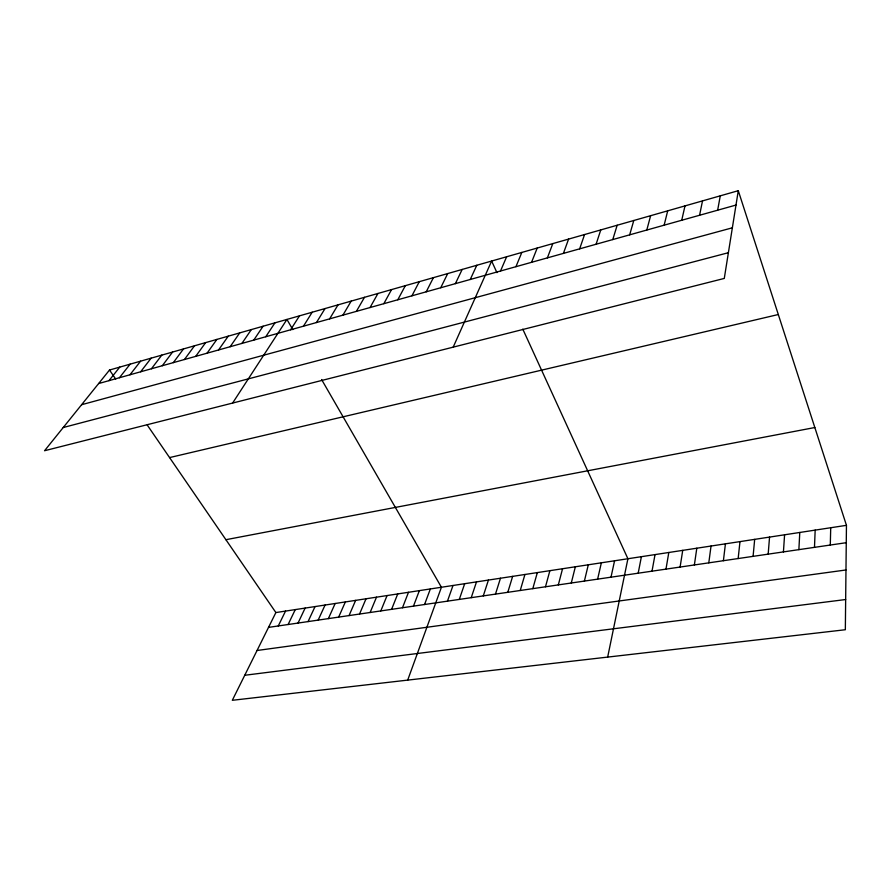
<?xml version="1.0" encoding="UTF-8"?>
<svg xmlns="http://www.w3.org/2000/svg" width="891" height="891" viewBox="0 0 891 891"><rect width="100%" height="100%" fill="white"/><g stroke="black" fill="none" stroke-linecap="round" stroke-linejoin="round"><path stroke-width="1.34" d="M846.45 525.334L845.336 629.737L232.306 700.304L275.887 612.562L846.45 525.334L738.283 190.696L109.515 370.032L44.55 450.735L724.283 278.426L738.283 190.696M830.289 545.036L830.724 527.739M814.485 547.352L815.165 530.112M798.871 549.636L799.784 532.473M783.434 551.908L784.581 534.789M768.176 554.146L769.546 537.095M753.084 556.352L754.677 539.367M738.16 558.546L739.976 541.617M723.403 560.706L725.43 543.833M708.802 562.845L711.04 546.038M694.379 564.961L696.807 548.21M680.1 567.055L682.729 550.36M665.978 569.126L668.807 552.487M717.656 210.187L720.273 195.831M652.012 571.176L655.03 554.603M638.19 573.191L641.397 556.686M607.673 657.09L627.91 558.746L522.805 329.147M699.58 215.254L702.509 200.898M611.003 577.179L614.567 560.784M681.738 220.255L684.99 205.899M597.627 579.139L601.358 562.8M584.385 581.088L588.294 564.805M664.151 225.178L667.693 210.833M571.287 583.004L575.352 566.776M558.323 584.908L562.555 568.736M646.799 230.034L650.63 215.7M545.492 586.79L549.881 570.674M532.796 588.65L537.34 572.59M629.67 234.834L633.791 220.5M520.233 590.488L524.933 574.483M507.792 592.315L512.637 576.366M612.774 239.568L617.173 225.245M495.474 594.119L500.475 578.226M483.29 595.901L488.424 580.063M596.101 244.234L600.768 229.923M471.228 597.672L476.496 581.89M459.288 599.42L464.69 583.694M579.651 248.845L584.574 234.533M447.46 601.158L453.007 585.487M563.413 253.389L568.592 239.1M407.699 680.111L441.424 587.258L321.584 379.51M424.55 604.521L430.353 588.951M413.457 606.147L419.371 590.622M547.375 257.878L552.81 243.599M402.476 607.751L408.501 592.281M531.559 262.31L537.217 248.043M391.583 609.344L397.742 593.929M380.802 610.925L387.073 595.567M515.934 266.687L521.836 252.431M370.121 612.496L376.492 597.182M359.541 614.044L366.023 598.785M500.508 271.009L506.634 256.764M349.049 615.581L355.643 600.367M338.658 617.107L345.352 601.937M453.196 347.145L491.632 261.052L496.933 272.635M328.367 618.621L335.161 603.497M318.165 620.114L325.059 605.045M470.236 279.484L476.808 265.273M308.052 621.595L315.046 606.571M298.04 623.065L305.123 608.085M455.39 283.639L462.162 269.45M288.105 624.524L295.289 609.589M278.27 625.961L285.543 611.081M440.722 287.748L447.705 273.582M426.232 291.803L433.416 277.647M411.932 295.812L419.293 281.679M397.787 299.766L405.349 285.655M383.821 303.686L391.561 289.586M370.032 307.551L377.951 293.473M356.389 311.36L364.486 297.316M342.924 315.136L351.188 301.102M329.614 318.867L338.034 304.856M316.45 322.553L325.037 308.564M303.452 326.195L312.195 312.229M290.6 329.793L299.487 315.848M232.607 403.066L286.935 319.435L292.816 329.625M265.763 336.742L274.94 322.854M253.757 340.106L263.079 326.24M241.895 343.436L251.34 329.581M230.156 346.722L239.724 332.9M218.54 349.974L228.241 336.174M207.057 353.192L216.881 339.415M195.686 356.367L205.632 342.623M184.448 359.519L194.505 345.797M173.322 362.637L183.49 348.938M162.318 365.711L172.598 352.045M151.425 368.763L161.806 355.119M140.644 371.781L151.136 358.16M129.986 374.777L140.578 361.178M119.427 377.728L130.119 364.163M108.98 380.657L119.762 367.114M98.634 383.553L735.988 205.064M81.604 404.714L732.357 227.806M63.228 427.524L728.381 252.71M169.568 457.584L778.3 314.523M225.902 539.701L814.831 427.524M268.514 627.387L846.261 542.697M257.042 650.497L845.971 569.973M244.747 675.267L845.659 599.532M109.515 370.032L115.707 379.054M147.249 425.04L275.887 612.562"/></g></svg>
